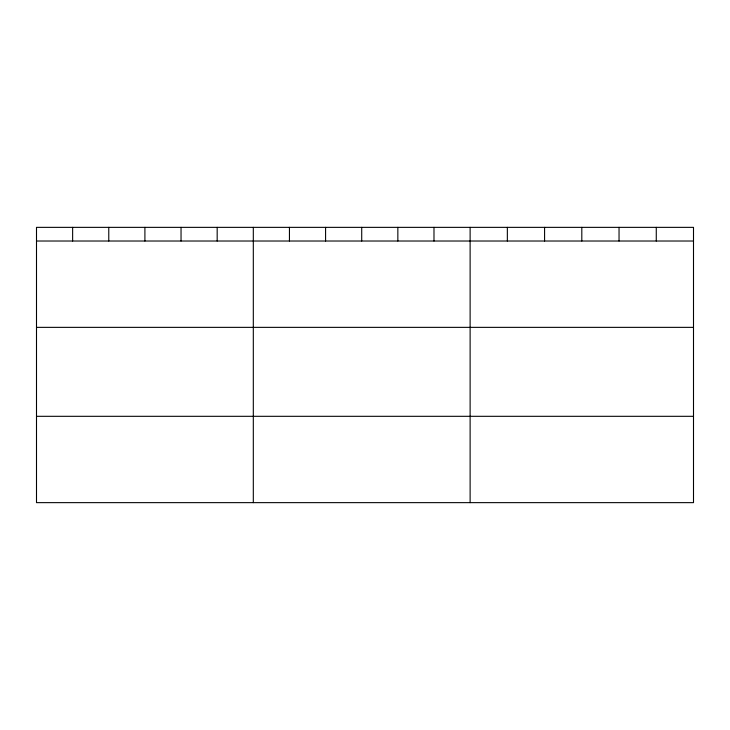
<?xml version="1.0" encoding="UTF-8"?>
<svg xmlns="http://www.w3.org/2000/svg" width="730" height="730" viewBox="0 0 730 730"><rect width="100%" height="100%" fill="white"/><g stroke="black" fill="none" stroke-linecap="round" stroke-linejoin="round"><path stroke-width="1.09" d="M693.5 241.019L693.5 502.642L36.5 502.642L36.5 227.358L693.5 227.358L693.5 241.019L36.5 241.019M36.5 327.359L693.5 327.359M36.5 416.31L693.5 416.31M656.27 227.358L656.27 241.019M619.04 227.358L619.04 241.019M581.81 227.358L581.81 241.019M544.58 227.358L544.58 241.019M507.35 227.358L507.35 241.019M470.12 227.358L470.12 502.642M433.985 227.358L433.985 241.019M397.85 227.358L397.85 241.019M361.715 227.358L361.715 241.019M325.58 227.358L325.58 241.019M289.445 227.358L289.445 241.019M253.31 227.358L253.31 502.642M217.175 227.358L217.175 241.019M181.04 227.358L181.04 241.019M144.905 227.358L144.905 241.019M108.77 227.358L108.77 241.019M72.635 227.358L72.635 241.019"/></g></svg>
